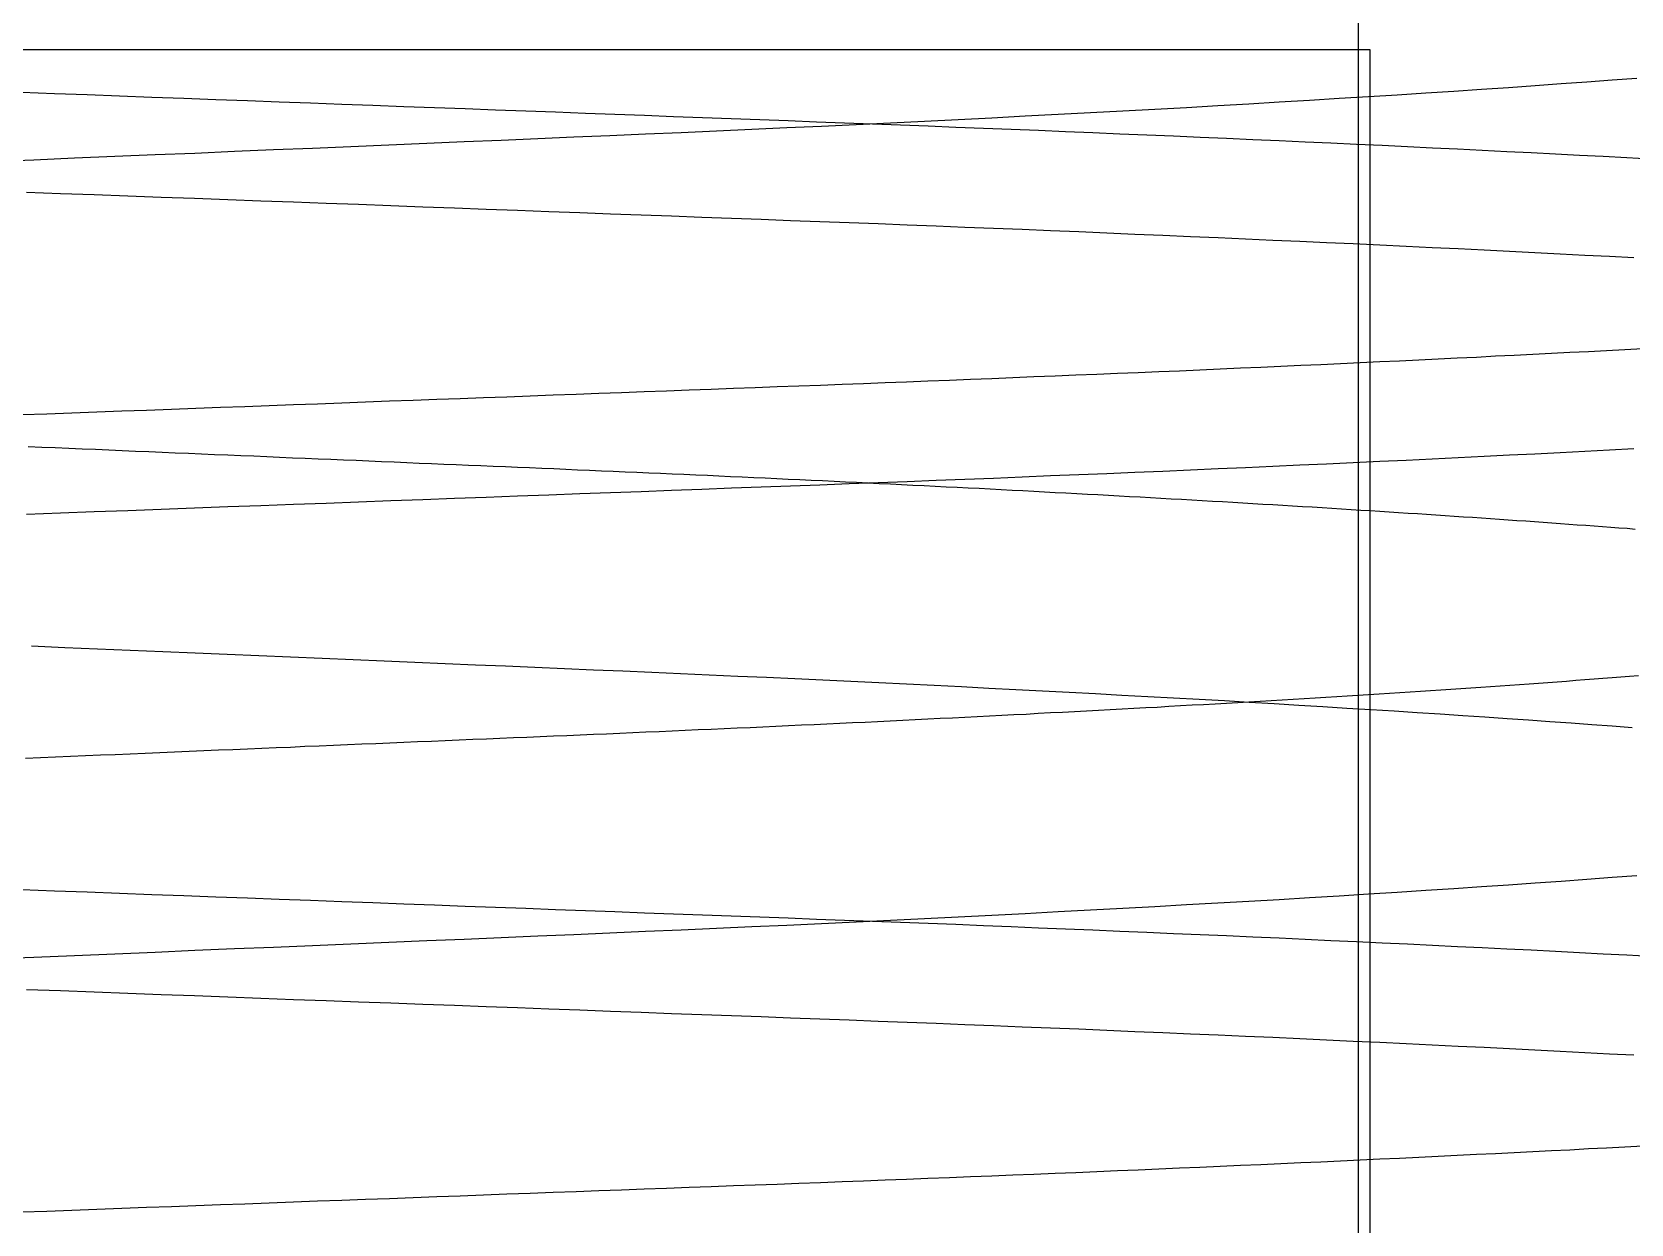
# Model space of a CAD drawing. Header units: millimetres. Extents: x 0 to 36.4, y -3.4 to 62.
# Drawn here: x 33.657 to 35.072, y 58.76 to 59.815 of the extents above; entities that cross this region are included whole.
import ezdxf

# ---------------------------------------------------------------- set-up
doc = ezdxf.new("R2010")
doc.units = ezdxf.units.MM

msp = doc.modelspace()

# ---------------------------------------------------------------- linework, layer by layer
at = {"color": 7, "linetype": 'Continuous'}
for p, q in [((34.8306, 54.7692), (34.8306, 59.8692)), ((32.7406, 59.7992), (34.8406, 59.7992)), ((34.8406, 59.7992), (34.8406, 52.4992)), ((35.0548, 59.7719), (35.0325, 59.7702)), ((35.0766, 59.7735), (35.0548, 59.7719)), ((33.6479, 59.7613), (33.6768, 59.7602)), ((33.6768, 59.7602), (33.7056, 59.7592)), ((33.7056, 59.7592), (33.7343, 59.7581)), ((33.7343, 59.7581), (33.7628, 59.757)), ((33.7628, 59.757), (33.7912, 59.756)), ((34.8393, 59.7572), (34.8133, 59.7556)), ((34.8648, 59.7588), (34.8393, 59.7572)), ((34.89, 59.7604), (34.8648, 59.7588)), ((34.9148, 59.762), (34.89, 59.7604)), ((34.9392, 59.7637), (34.9148, 59.762)), ((34.9632, 59.7653), (34.9392, 59.7637)), ((34.9867, 59.7669), (34.9632, 59.7653)), ((35.0098, 59.7686), (34.9867, 59.7669)), ((35.0325, 59.7702), (35.0098, 59.7686)), ((33.7912, 59.756), (33.8195, 59.7549)), ((33.8195, 59.7549), (33.8476, 59.7539)), ((33.8476, 59.7539), (33.8755, 59.7529)), ((33.8755, 59.7529), (33.9034, 59.7518)), ((33.9034, 59.7518), (33.931, 59.7508)), ((33.931, 59.7508), (33.9585, 59.7498)), ((33.9585, 59.7498), (33.9859, 59.7488)), ((33.9859, 59.7488), (34.0131, 59.7478)), ((34.0131, 59.7478), (34.0401, 59.7468)), ((34.0401, 59.7468), (34.067, 59.7458)), ((34.067, 59.7458), (34.0937, 59.7448)), ((34.0937, 59.7448), (34.1202, 59.7438)), ((34.1202, 59.7438), (34.1465, 59.7428)), ((34.1465, 59.7428), (34.1727, 59.7419)), ((34.5935, 59.743), (34.5647, 59.7415)), ((34.6221, 59.7445), (34.5935, 59.743)), ((34.6504, 59.7461), (34.6221, 59.7445)), ((34.6784, 59.7476), (34.6504, 59.7461)), ((34.706, 59.7492), (34.6784, 59.7476)), ((34.7334, 59.7508), (34.706, 59.7492)), ((34.7604, 59.7524), (34.7334, 59.7508)), ((34.787, 59.754), (34.7604, 59.7524)), ((34.8133, 59.7556), (34.787, 59.754)), ((34.1727, 59.7419), (34.1987, 59.7409)), ((34.1987, 59.7409), (34.2245, 59.7399)), ((34.2245, 59.7399), (34.2502, 59.739)), ((34.2502, 59.739), (34.2756, 59.738)), ((34.2756, 59.738), (34.3009, 59.7371)), ((34.3247, 59.7297), (34.2937, 59.7282)), ((34.3009, 59.7371), (34.3259, 59.7362)), ((34.3554, 59.7311), (34.3247, 59.7297)), ((34.3259, 59.7362), (34.3509, 59.7352)), ((34.3509, 59.7352), (34.3757, 59.7343)), ((34.386, 59.7325), (34.3554, 59.7311)), ((34.3757, 59.7343), (34.4005, 59.7334)), ((34.4164, 59.734), (34.386, 59.7325)), ((34.4005, 59.7334), (34.4252, 59.7324)), ((34.4465, 59.7355), (34.4164, 59.734)), ((34.4252, 59.7324), (34.4498, 59.7315)), ((34.4764, 59.7369), (34.4465, 59.7355)), ((34.4498, 59.7315), (34.4743, 59.7305)), ((34.4743, 59.7305), (34.4988, 59.7295)), ((34.5061, 59.7384), (34.4764, 59.7369)), ((34.4988, 59.7295), (34.5231, 59.7286)), ((34.5355, 59.74), (34.5061, 59.7384)), ((34.5231, 59.7286), (34.5473, 59.7276)), ((34.5647, 59.7415), (34.5355, 59.74)), ((33.9727, 59.7145), (33.939, 59.7131)), ((34.0061, 59.7159), (33.9727, 59.7145)), ((34.0392, 59.7173), (34.0061, 59.7159)), ((34.0719, 59.7187), (34.0392, 59.7173)), ((34.1043, 59.72), (34.0719, 59.7187)), ((34.1363, 59.7214), (34.1043, 59.72)), ((34.1681, 59.7227), (34.1363, 59.7214)), ((34.1997, 59.7241), (34.1681, 59.7227)), ((34.2312, 59.7254), (34.1997, 59.7241)), ((34.2625, 59.7268), (34.2312, 59.7254)), ((34.2937, 59.7282), (34.2625, 59.7268)), ((34.5473, 59.7276), (34.5714, 59.7266)), ((34.5714, 59.7266), (34.5955, 59.7256)), ((34.5955, 59.7256), (34.6194, 59.7246)), ((34.6194, 59.7246), (34.6432, 59.7236)), ((34.6432, 59.7236), (34.6668, 59.7226)), ((34.6668, 59.7226), (34.6904, 59.7216)), ((34.6904, 59.7216), (34.7138, 59.7205)), ((34.7138, 59.7205), (34.7371, 59.7195)), ((34.7371, 59.7195), (34.7602, 59.7185)), ((34.7602, 59.7185), (34.7832, 59.7174)), ((34.7832, 59.7174), (34.8061, 59.7164)), ((34.8061, 59.7164), (34.8288, 59.7153)), ((34.8288, 59.7153), (34.8514, 59.7143)), ((33.6585, 59.7012), (33.6222, 59.6997)), ((33.6945, 59.7028), (33.6585, 59.7012)), ((33.7303, 59.7043), (33.6945, 59.7028)), ((33.7658, 59.7058), (33.7303, 59.7043)), ((33.8011, 59.7072), (33.7658, 59.7058)), ((33.836, 59.7087), (33.8011, 59.7072)), ((33.8707, 59.7102), (33.836, 59.7087)), ((33.905, 59.7116), (33.8707, 59.7102)), ((33.939, 59.7131), (33.905, 59.7116)), ((34.8514, 59.7143), (34.8738, 59.7132)), ((34.8738, 59.7132), (34.896, 59.7122)), ((34.896, 59.7122), (34.9181, 59.7111)), ((34.9181, 59.7111), (34.94, 59.71)), ((34.94, 59.71), (34.9618, 59.7089)), ((34.9618, 59.7089), (34.9834, 59.7079)), ((34.9834, 59.7079), (35.0048, 59.7068)), ((35.0048, 59.7068), (35.026, 59.7057)), ((35.026, 59.7057), (35.047, 59.7046)), ((35.047, 59.7046), (35.0678, 59.7035)), ((35.0678, 59.7035), (35.0885, 59.7024)), ((33.652, 59.6729), (33.682, 59.6718)), ((33.682, 59.6718), (33.7119, 59.6707)), ((33.7119, 59.6707), (33.7417, 59.6696)), ((33.7417, 59.6696), (33.7713, 59.6685)), ((33.7713, 59.6685), (33.8008, 59.6674)), ((33.8008, 59.6674), (33.8301, 59.6663)), ((33.8301, 59.6663), (33.8593, 59.6653)), ((33.8593, 59.6653), (33.8883, 59.6642)), ((33.8883, 59.6642), (33.9171, 59.6631)), ((33.9171, 59.6631), (33.9458, 59.6621)), ((33.9458, 59.6621), (33.9743, 59.661)), ((33.9743, 59.661), (34.0026, 59.66)), ((34.0026, 59.66), (34.0308, 59.6589)), ((34.0308, 59.6589), (34.0587, 59.6579)), ((34.0587, 59.6579), (34.0865, 59.6568)), ((34.0865, 59.6568), (34.1142, 59.6558)), ((34.1142, 59.6558), (34.1416, 59.6548)), ((34.1416, 59.6548), (34.1688, 59.6538)), ((34.1688, 59.6538), (34.1959, 59.6528)), ((34.1959, 59.6528), (34.2227, 59.6518)), ((34.2227, 59.6518), (34.2494, 59.6508)), ((34.2494, 59.6508), (34.2758, 59.6498)), ((34.2758, 59.6498), (34.3021, 59.6489)), ((34.3021, 59.6489), (34.3281, 59.6479)), ((34.3281, 59.6479), (34.354, 59.6469)), ((34.354, 59.6469), (34.3798, 59.646)), ((34.3798, 59.646), (34.4056, 59.645)), ((34.4056, 59.645), (34.4312, 59.644)), ((34.4312, 59.644), (34.4568, 59.643)), ((34.4568, 59.643), (34.4822, 59.642)), ((34.4822, 59.642), (34.5076, 59.641)), ((34.5076, 59.641), (34.5328, 59.64)), ((34.5328, 59.64), (34.558, 59.639)), ((34.558, 59.639), (34.583, 59.6379)), ((34.583, 59.6379), (34.6079, 59.6369)), ((34.6079, 59.6369), (34.6327, 59.6358)), ((34.6327, 59.6358), (34.6573, 59.6348)), ((34.6573, 59.6348), (34.6819, 59.6337)), ((34.6819, 59.6337), (34.7062, 59.6327)), ((34.7062, 59.6327), (34.7305, 59.6316)), ((34.7305, 59.6316), (34.7546, 59.6305)), ((34.7546, 59.6305), (34.7785, 59.6295)), ((34.7785, 59.6295), (34.8023, 59.6284)), ((34.8023, 59.6284), (34.8259, 59.6273)), ((34.8259, 59.6273), (34.8494, 59.6262)), ((34.8494, 59.6262), (34.8727, 59.6251)), ((34.8727, 59.6251), (34.8958, 59.624)), ((34.8958, 59.624), (34.9188, 59.6229)), ((34.9188, 59.6229), (34.9416, 59.6217)), ((34.9416, 59.6217), (34.9642, 59.6206)), ((34.9642, 59.6206), (34.9866, 59.6195)), ((34.9866, 59.6195), (35.0088, 59.6184)), ((35.0088, 59.6184), (35.0308, 59.6172)), ((35.0308, 59.6172), (35.0526, 59.6161)), ((35.0526, 59.6161), (35.0742, 59.6149)), ((35.0176, 59.5309), (35.0013, 59.5301)), ((35.0339, 59.5317), (35.0176, 59.5309)), ((35.05, 59.5326), (35.0339, 59.5317)), ((35.0661, 59.5334), (35.05, 59.5326)), ((35.082, 59.5343), (35.0661, 59.5334)), ((34.7261, 59.517), (34.7082, 59.5162)), ((34.744, 59.5178), (34.7261, 59.517)), ((34.7618, 59.5186), (34.744, 59.5178)), ((34.7795, 59.5194), (34.7618, 59.5186)), ((34.7971, 59.5202), (34.7795, 59.5194)), ((34.8146, 59.521), (34.7971, 59.5202)), ((34.8321, 59.5218), (34.8146, 59.521)), ((34.8494, 59.5226), (34.8321, 59.5218)), ((34.8667, 59.5234), (34.8494, 59.5226)), ((34.8839, 59.5243), (34.8667, 59.5234)), ((34.9009, 59.5251), (34.8839, 59.5243)), ((34.9179, 59.5259), (34.9009, 59.5251)), ((34.9348, 59.5267), (34.9179, 59.5259)), ((34.9516, 59.5276), (34.9348, 59.5267)), ((34.9682, 59.5284), (34.9516, 59.5276)), ((34.9848, 59.5292), (34.9682, 59.5284)), ((35.0013, 59.5301), (34.9848, 59.5292)), ((34.3737, 59.5026), (34.3545, 59.5019)), ((34.3927, 59.5033), (34.3737, 59.5026)), ((34.4117, 59.5041), (34.3927, 59.5033)), ((34.4307, 59.5048), (34.4117, 59.5041)), ((34.4496, 59.5055), (34.4307, 59.5048)), ((34.4685, 59.5063), (34.4496, 59.5055)), ((34.4873, 59.507), (34.4685, 59.5063)), ((34.5061, 59.5078), (34.4873, 59.507)), ((34.5248, 59.5085), (34.5061, 59.5078)), ((34.5434, 59.5093), (34.5248, 59.5085)), ((34.562, 59.51), (34.5434, 59.5093)), ((34.5805, 59.5108), (34.562, 59.51)), ((34.599, 59.5116), (34.5805, 59.5108)), ((34.6174, 59.5123), (34.599, 59.5116)), ((34.6357, 59.5131), (34.6174, 59.5123)), ((34.6539, 59.5139), (34.6357, 59.5131)), ((34.6721, 59.5146), (34.6539, 59.5139)), ((34.6902, 59.5154), (34.6721, 59.5146)), ((34.7082, 59.5162), (34.6902, 59.5154)), ((33.9941, 59.4885), (33.9732, 59.4878)), ((34.015, 59.4893), (33.9941, 59.4885)), ((34.0358, 59.4901), (34.015, 59.4893)), ((34.0565, 59.4909), (34.0358, 59.4901)), ((34.0771, 59.4916), (34.0565, 59.4909)), ((34.0976, 59.4924), (34.0771, 59.4916)), ((34.118, 59.4931), (34.0976, 59.4924)), ((34.1383, 59.4939), (34.118, 59.4931)), ((34.1585, 59.4946), (34.1383, 59.4939)), ((34.1786, 59.4954), (34.1585, 59.4946)), ((34.1986, 59.4961), (34.1786, 59.4954)), ((34.2184, 59.4968), (34.1986, 59.4961)), ((34.2382, 59.4976), (34.2184, 59.4968)), ((34.2579, 59.4983), (34.2382, 59.4976)), ((34.2774, 59.499), (34.2579, 59.4983)), ((34.2968, 59.4998), (34.2774, 59.499)), ((34.3162, 59.5005), (34.2968, 59.4998)), ((34.3354, 59.5012), (34.3162, 59.5005)), ((34.3545, 59.5019), (34.3354, 59.5012)), ((33.6701, 59.4765), (33.6478, 59.4757)), ((33.6922, 59.4774), (33.6701, 59.4765)), ((33.7143, 59.4782), (33.6922, 59.4774)), ((33.7364, 59.479), (33.7143, 59.4782)), ((33.7583, 59.4798), (33.7364, 59.479)), ((33.7802, 59.4806), (33.7583, 59.4798)), ((33.802, 59.4814), (33.7802, 59.4806)), ((33.8237, 59.4822), (33.802, 59.4814)), ((33.8453, 59.483), (33.8237, 59.4822)), ((33.8668, 59.4838), (33.8453, 59.483)), ((33.8883, 59.4846), (33.8668, 59.4838)), ((33.9096, 59.4854), (33.8883, 59.4846)), ((33.9309, 59.4862), (33.9096, 59.4854)), ((33.9521, 59.487), (33.9309, 59.4862)), ((33.9732, 59.4878), (33.9521, 59.487)), ((33.6535, 59.4478), (33.6655, 59.4473)), ((33.6655, 59.4473), (33.6774, 59.4468)), ((33.6774, 59.4468), (33.6894, 59.4463)), ((33.6894, 59.4463), (33.7013, 59.4458)), ((33.7013, 59.4458), (33.7131, 59.4453)), ((35.0742, 59.4457), (35.0526, 59.4445)), ((33.7131, 59.4453), (33.7249, 59.4448)), ((33.7249, 59.4448), (33.7368, 59.4443)), ((33.7368, 59.4443), (33.7485, 59.4438)), ((33.7485, 59.4438), (33.7603, 59.4433)), ((33.7603, 59.4433), (33.772, 59.4428)), ((33.772, 59.4428), (33.7837, 59.4423)), ((33.7837, 59.4423), (33.7953, 59.4418)), ((33.7953, 59.4418), (33.8069, 59.4413)), ((33.8069, 59.4413), (33.8185, 59.4408)), ((33.8185, 59.4408), (33.8301, 59.4403)), ((33.8301, 59.4403), (33.8416, 59.4399)), ((33.8416, 59.4399), (33.8531, 59.4394)), ((33.8531, 59.4394), (33.8646, 59.4389)), ((33.8646, 59.4389), (33.876, 59.4384)), ((33.876, 59.4384), (33.8874, 59.4379)), ((33.8874, 59.4379), (33.8987, 59.4375)), ((33.8987, 59.4375), (33.9101, 59.437)), ((33.9101, 59.437), (33.9214, 59.4365)), ((33.9214, 59.4365), (33.9326, 59.436)), ((33.9326, 59.436), (33.9438, 59.4356)), ((33.9438, 59.4356), (33.955, 59.4351)), ((33.955, 59.4351), (33.9662, 59.4346)), ((33.9662, 59.4346), (33.9773, 59.4341)), ((33.9773, 59.4341), (33.9884, 59.4337)), ((33.9884, 59.4337), (33.9994, 59.4332)), ((33.9994, 59.4332), (34.0104, 59.4328)), ((34.0104, 59.4328), (34.0214, 59.4323)), ((34.0214, 59.4323), (34.0323, 59.4318)), ((34.0323, 59.4318), (34.0432, 59.4314)), ((34.8023, 59.4322), (34.7785, 59.4312)), ((34.8259, 59.4333), (34.8023, 59.4322)), ((34.8494, 59.4344), (34.8259, 59.4333)), ((34.8727, 59.4355), (34.8494, 59.4344)), ((34.8958, 59.4366), (34.8727, 59.4355)), ((34.9188, 59.4378), (34.8958, 59.4366)), ((34.9416, 59.4389), (34.9188, 59.4378)), ((34.9642, 59.44), (34.9416, 59.4389)), ((34.9866, 59.4411), (34.9642, 59.44)), ((35.0088, 59.4423), (34.9866, 59.4411)), ((35.0308, 59.4434), (35.0088, 59.4423)), ((35.0526, 59.4445), (35.0308, 59.4434)), ((34.0432, 59.4314), (34.0541, 59.4309)), ((34.0541, 59.4309), (34.0649, 59.4305)), ((34.0649, 59.4305), (34.0757, 59.43)), ((34.0757, 59.43), (34.0865, 59.4295)), ((34.0865, 59.4295), (34.0972, 59.4291)), ((34.0972, 59.4291), (34.1079, 59.4286)), ((34.1079, 59.4286), (34.1185, 59.4282)), ((34.1185, 59.4282), (34.1291, 59.4278)), ((34.1291, 59.4278), (34.1396, 59.4273)), ((34.1396, 59.4273), (34.1502, 59.4269)), ((34.1502, 59.4269), (34.1607, 59.4264)), ((34.1607, 59.4264), (34.1712, 59.426)), ((34.1712, 59.426), (34.1817, 59.4255)), ((34.1817, 59.4255), (34.1921, 59.4251)), ((34.1921, 59.4251), (34.2025, 59.4246)), ((34.2025, 59.4246), (34.2129, 59.4242)), ((34.2129, 59.4242), (34.2233, 59.4237)), ((34.2233, 59.4237), (34.2337, 59.4232)), ((34.2337, 59.4232), (34.2441, 59.4228)), ((34.2441, 59.4228), (34.2544, 59.4223)), ((34.2544, 59.4223), (34.2647, 59.4219)), ((34.2647, 59.4219), (34.275, 59.4214)), ((34.275, 59.4214), (34.2852, 59.4209)), ((34.2852, 59.4209), (34.2955, 59.4204)), ((34.2955, 59.4204), (34.3057, 59.42)), ((34.3057, 59.42), (34.3159, 59.4195)), ((34.3159, 59.4195), (34.326, 59.419)), ((34.326, 59.419), (34.3362, 59.4186)), ((34.3362, 59.4186), (34.3463, 59.4181)), ((34.3463, 59.4181), (34.3564, 59.4176)), ((34.3564, 59.4176), (34.3665, 59.4171)), ((34.4568, 59.4176), (34.4312, 59.4166)), ((34.4822, 59.4186), (34.4568, 59.4176)), ((34.5076, 59.4196), (34.4822, 59.4186)), ((34.5328, 59.4206), (34.5076, 59.4196)), ((34.558, 59.4217), (34.5328, 59.4206)), ((34.583, 59.4227), (34.558, 59.4217)), ((34.6079, 59.4237), (34.583, 59.4227)), ((34.6327, 59.4248), (34.6079, 59.4237)), ((34.6573, 59.4258), (34.6327, 59.4248)), ((34.6819, 59.4269), (34.6573, 59.4258)), ((34.7062, 59.4279), (34.6819, 59.4269)), ((34.7305, 59.429), (34.7062, 59.4279)), ((34.7546, 59.4301), (34.7305, 59.429)), ((34.7785, 59.4312), (34.7546, 59.4301)), ((34.0865, 59.4038), (34.0587, 59.4027)), ((34.1142, 59.4048), (34.0865, 59.4038)), ((34.1416, 59.4058), (34.1142, 59.4048)), ((34.1688, 59.4068), (34.1416, 59.4058)), ((34.1959, 59.4078), (34.1688, 59.4068)), ((34.2227, 59.4088), (34.1959, 59.4078)), ((34.2494, 59.4098), (34.2227, 59.4088)), ((34.2758, 59.4108), (34.2494, 59.4098)), ((34.3021, 59.4118), (34.2758, 59.4108)), ((34.3281, 59.4127), (34.3021, 59.4118)), ((34.354, 59.4137), (34.3281, 59.4127)), ((34.3798, 59.4147), (34.354, 59.4137)), ((34.3665, 59.4171), (34.3765, 59.4166)), ((34.3765, 59.4166), (34.3865, 59.4162)), ((34.4056, 59.4156), (34.3798, 59.4147)), ((34.3865, 59.4162), (34.3965, 59.4157)), ((34.3965, 59.4157), (34.4065, 59.4152)), ((34.4312, 59.4166), (34.4056, 59.4156)), ((34.4065, 59.4152), (34.4164, 59.4147)), ((34.4164, 59.4147), (34.4263, 59.4142)), ((34.4263, 59.4142), (34.4362, 59.4137)), ((34.4362, 59.4137), (34.4461, 59.4132)), ((34.4461, 59.4132), (34.4559, 59.4127)), ((34.4559, 59.4127), (34.4657, 59.4122)), ((34.4657, 59.4122), (34.4755, 59.4118)), ((34.4755, 59.4118), (34.4853, 59.4113)), ((34.4853, 59.4113), (34.495, 59.4108)), ((34.495, 59.4108), (34.5047, 59.4103)), ((34.5047, 59.4103), (34.5143, 59.4098)), ((34.5143, 59.4098), (34.524, 59.4093)), ((34.524, 59.4093), (34.5336, 59.4088)), ((34.5336, 59.4088), (34.5432, 59.4083)), ((34.5432, 59.4083), (34.5527, 59.4077)), ((34.5527, 59.4077), (34.5622, 59.4072)), ((34.5622, 59.4072), (34.5717, 59.4067)), ((34.5717, 59.4067), (34.5812, 59.4062)), ((34.5812, 59.4062), (34.5906, 59.4057)), ((34.5906, 59.4057), (34.6, 59.4052)), ((34.6, 59.4052), (34.6094, 59.4047)), ((34.6094, 59.4047), (34.6187, 59.4042)), ((34.6187, 59.4042), (34.628, 59.4037)), ((34.628, 59.4037), (34.6373, 59.4032)), ((33.7119, 59.3899), (33.682, 59.3888)), ((33.7417, 59.391), (33.7119, 59.3899)), ((33.7713, 59.3921), (33.7417, 59.391)), ((33.8008, 59.3932), (33.7713, 59.3921)), ((33.8301, 59.3943), (33.8008, 59.3932)), ((33.8593, 59.3954), (33.8301, 59.3943)), ((33.8883, 59.3964), (33.8593, 59.3954)), ((33.9171, 59.3975), (33.8883, 59.3964)), ((33.9458, 59.3986), (33.9171, 59.3975)), ((33.9743, 59.3996), (33.9458, 59.3986)), ((34.0026, 59.4007), (33.9743, 59.3996)), ((34.0308, 59.4017), (34.0026, 59.4007)), ((34.0587, 59.4027), (34.0308, 59.4017)), ((34.6373, 59.4032), (34.6465, 59.4026)), ((34.6465, 59.4026), (34.6557, 59.4021)), ((34.6557, 59.4021), (34.6649, 59.4016)), ((34.6649, 59.4016), (34.674, 59.4011)), ((34.674, 59.4011), (34.6831, 59.4006)), ((34.6831, 59.4006), (34.6922, 59.4)), ((34.6922, 59.4), (34.7012, 59.3995)), ((34.7012, 59.3995), (34.7102, 59.399)), ((34.7102, 59.399), (34.7192, 59.3985)), ((34.7192, 59.3985), (34.7281, 59.398)), ((34.7281, 59.398), (34.737, 59.3974)), ((34.737, 59.3974), (34.7459, 59.3969)), ((34.7459, 59.3969), (34.7547, 59.3964)), ((34.7547, 59.3964), (34.7635, 59.3958)), ((34.7635, 59.3958), (34.7722, 59.3953)), ((34.7722, 59.3953), (34.781, 59.3948)), ((34.781, 59.3948), (34.7896, 59.3943)), ((34.7896, 59.3943), (34.7983, 59.3937)), ((34.7983, 59.3937), (34.8069, 59.3932)), ((34.8069, 59.3932), (34.8154, 59.3927)), ((34.8154, 59.3927), (34.824, 59.3921)), ((34.824, 59.3921), (34.8325, 59.3916)), ((34.8325, 59.3916), (34.8409, 59.3911)), ((34.8409, 59.3911), (34.8493, 59.3905)), ((34.8493, 59.3905), (34.8577, 59.39)), ((34.8577, 59.39), (34.866, 59.3895)), ((34.866, 59.3895), (34.8743, 59.3889)), ((33.682, 59.3888), (33.652, 59.3877)), ((34.8743, 59.3889), (34.8826, 59.3884)), ((34.8826, 59.3884), (34.8908, 59.3878)), ((34.8908, 59.3878), (34.899, 59.3873)), ((34.899, 59.3873), (34.9071, 59.3868)), ((34.9071, 59.3868), (34.9152, 59.3862)), ((34.9152, 59.3862), (34.9233, 59.3857)), ((34.9233, 59.3857), (34.9313, 59.3852)), ((34.9313, 59.3852), (34.9392, 59.3846)), ((34.9392, 59.3846), (34.9472, 59.3841)), ((34.9472, 59.3841), (34.9551, 59.3835)), ((34.9551, 59.3835), (34.9629, 59.383)), ((34.9629, 59.383), (34.9707, 59.3824)), ((34.9707, 59.3824), (34.9785, 59.3819)), ((34.9785, 59.3819), (34.9862, 59.3814)), ((34.9862, 59.3814), (34.9938, 59.3808)), ((34.9938, 59.3808), (35.0015, 59.3803)), ((35.0015, 59.3803), (35.0091, 59.3797)), ((35.0091, 59.3797), (35.0166, 59.3792)), ((35.0166, 59.3792), (35.0241, 59.3786)), ((35.0241, 59.3786), (35.0315, 59.3781)), ((35.0315, 59.3781), (35.0389, 59.3775)), ((35.0389, 59.3775), (35.0463, 59.377)), ((35.0463, 59.377), (35.0536, 59.3765)), ((35.0536, 59.3765), (35.0609, 59.3759)), ((35.0609, 59.3759), (35.0681, 59.3754)), ((35.0681, 59.3754), (35.0753, 59.3748)), ((33.6566, 59.2713), (33.6859, 59.27)), ((33.6859, 59.27), (33.715, 59.2688)), ((33.715, 59.2688), (33.7439, 59.2676)), ((33.7439, 59.2676), (33.7726, 59.2664)), ((33.7726, 59.2664), (33.8012, 59.2652)), ((33.8012, 59.2652), (33.8296, 59.264)), ((33.8296, 59.264), (33.8577, 59.2628)), ((33.8577, 59.2628), (33.8857, 59.2616)), ((33.8857, 59.2616), (33.9135, 59.2604)), ((33.9135, 59.2604), (33.9411, 59.2593)), ((33.9411, 59.2593), (33.9684, 59.2581)), ((33.9684, 59.2581), (33.9956, 59.257)), ((33.9956, 59.257), (34.0225, 59.2559)), ((34.0225, 59.2559), (34.0492, 59.2547)), ((34.0492, 59.2547), (34.0757, 59.2536)), ((34.0757, 59.2536), (34.1019, 59.2525)), ((34.1019, 59.2525), (34.128, 59.2514)), ((34.128, 59.2514), (34.1538, 59.2503)), ((34.1538, 59.2503), (34.1795, 59.2492)), ((34.1795, 59.2492), (34.2052, 59.2481)), ((34.2052, 59.2481), (34.2307, 59.247)), ((34.2307, 59.247), (34.2561, 59.2459)), ((34.2561, 59.2459), (34.2814, 59.2447)), ((34.2814, 59.2447), (34.3066, 59.2436)), ((34.3066, 59.2436), (34.3317, 59.2424)), ((34.3317, 59.2424), (34.3567, 59.2413)), ((34.3567, 59.2413), (34.3815, 59.2401)), ((34.3815, 59.2401), (34.4062, 59.2389)), ((34.4062, 59.2389), (34.4307, 59.2377)), ((34.4307, 59.2377), (34.4551, 59.2365)), ((34.4551, 59.2365), (34.4793, 59.2353)), ((34.4793, 59.2353), (34.5034, 59.2341)), ((34.5034, 59.2341), (34.5273, 59.2329)), ((34.9298, 59.234), (34.921, 59.2334)), ((34.9386, 59.2346), (34.9298, 59.234)), ((34.9472, 59.2352), (34.9386, 59.2346)), ((34.9558, 59.2358), (34.9472, 59.2352)), ((34.9644, 59.2364), (34.9558, 59.2358)), ((34.9729, 59.237), (34.9644, 59.2364)), ((34.9814, 59.2376), (34.9729, 59.237)), ((34.9897, 59.2382), (34.9814, 59.2376)), ((34.9981, 59.2388), (34.9897, 59.2382)), ((35.0063, 59.2394), (34.9981, 59.2388)), ((35.0146, 59.24), (35.0063, 59.2394)), ((35.0227, 59.2407), (35.0146, 59.24)), ((35.0308, 59.2413), (35.0227, 59.2407)), ((35.0389, 59.2419), (35.0308, 59.2413)), ((35.0468, 59.2425), (35.0389, 59.2419)), ((35.0548, 59.2431), (35.0468, 59.2425)), ((35.0626, 59.2437), (35.0548, 59.2431)), ((35.0704, 59.2443), (35.0626, 59.2437)), ((35.0782, 59.2449), (35.0704, 59.2443)), ((34.5273, 59.2329), (34.551, 59.2317)), ((34.551, 59.2317), (34.5746, 59.2304)), ((34.5746, 59.2304), (34.5979, 59.2292)), ((34.5979, 59.2292), (34.6211, 59.2279)), ((34.6211, 59.2279), (34.6441, 59.2267)), ((34.6441, 59.2267), (34.6669, 59.2254)), ((34.6669, 59.2254), (34.6894, 59.2242)), ((34.6894, 59.2242), (34.7118, 59.2229)), ((34.7036, 59.2199), (34.6934, 59.2193)), ((34.7136, 59.2205), (34.7036, 59.2199)), ((34.7118, 59.2229), (34.7339, 59.2216)), ((34.7236, 59.2211), (34.7136, 59.2205)), ((34.7336, 59.2216), (34.7236, 59.2211)), ((34.7434, 59.2222), (34.7336, 59.2216)), ((34.7339, 59.2216), (34.7559, 59.2203)), ((34.7533, 59.2228), (34.7434, 59.2222)), ((34.7631, 59.2234), (34.7533, 59.2228)), ((34.7559, 59.2203), (34.7776, 59.219)), ((34.7728, 59.224), (34.7631, 59.2234)), ((34.7825, 59.2246), (34.7728, 59.224)), ((34.7921, 59.2251), (34.7825, 59.2246)), ((34.8017, 59.2257), (34.7921, 59.2251)), ((34.8112, 59.2263), (34.8017, 59.2257)), ((34.8206, 59.2269), (34.8112, 59.2263)), ((34.83, 59.2275), (34.8206, 59.2269)), ((34.8394, 59.2281), (34.83, 59.2275)), ((34.8487, 59.2287), (34.8394, 59.2281)), ((34.8579, 59.2293), (34.8487, 59.2287)), ((34.8671, 59.2299), (34.8579, 59.2293)), ((34.8762, 59.2305), (34.8671, 59.2299)), ((34.8853, 59.2311), (34.8762, 59.2305)), ((34.8943, 59.2316), (34.8853, 59.2311)), ((34.9033, 59.2322), (34.8943, 59.2316)), ((34.9122, 59.2328), (34.9033, 59.2322)), ((34.921, 59.2334), (34.9122, 59.2328)), ((34.4273, 59.2054), (34.4162, 59.2048)), ((34.4383, 59.2059), (34.4273, 59.2054)), ((34.4494, 59.2064), (34.4383, 59.2059)), ((34.4604, 59.207), (34.4494, 59.2064)), ((34.4714, 59.2075), (34.4604, 59.207)), ((34.4823, 59.2081), (34.4714, 59.2075)), ((34.4932, 59.2086), (34.4823, 59.2081)), ((34.5041, 59.2092), (34.4932, 59.2086)), ((34.5149, 59.2097), (34.5041, 59.2092)), ((34.5257, 59.2103), (34.5149, 59.2097)), ((34.5365, 59.2108), (34.5257, 59.2103)), ((34.5472, 59.2114), (34.5365, 59.2108)), ((34.5579, 59.212), (34.5472, 59.2114)), ((34.5686, 59.2125), (34.5579, 59.212)), ((34.5792, 59.2131), (34.5686, 59.2125)), ((34.5898, 59.2136), (34.5792, 59.2131)), ((34.6004, 59.2142), (34.5898, 59.2136)), ((34.6109, 59.2148), (34.6004, 59.2142)), ((34.6213, 59.2153), (34.6109, 59.2148)), ((34.6318, 59.2159), (34.6213, 59.2153)), ((34.6422, 59.2165), (34.6318, 59.2159)), ((34.6525, 59.217), (34.6422, 59.2165)), ((34.6628, 59.2176), (34.6525, 59.217)), ((34.6731, 59.2182), (34.6628, 59.2176)), ((34.6833, 59.2188), (34.6731, 59.2182)), ((34.6934, 59.2193), (34.6833, 59.2188)), ((34.7776, 59.219), (34.799, 59.2177)), ((34.799, 59.2177), (34.8203, 59.2164)), ((34.8203, 59.2164), (34.8413, 59.2151)), ((34.8413, 59.2151), (34.862, 59.2138)), ((34.862, 59.2138), (34.8825, 59.2125)), ((34.8825, 59.2125), (34.9027, 59.2112)), ((34.9027, 59.2112), (34.9227, 59.2099)), ((34.9227, 59.2099), (34.9424, 59.2085)), ((34.9424, 59.2085), (34.9619, 59.2072)), ((34.9619, 59.2072), (34.981, 59.2059)), ((34.981, 59.2059), (34.9999, 59.2045)), ((34.1184, 59.1914), (34.1066, 59.1909)), ((34.1302, 59.1919), (34.1184, 59.1914)), ((34.1419, 59.1924), (34.1302, 59.1919)), ((34.1536, 59.1929), (34.1419, 59.1924)), ((34.1652, 59.1934), (34.1536, 59.1929)), ((34.1769, 59.1939), (34.1652, 59.1934)), ((34.1885, 59.1944), (34.1769, 59.1939)), ((34.2001, 59.1949), (34.1885, 59.1944)), ((34.2117, 59.1954), (34.2001, 59.1949)), ((34.2233, 59.1959), (34.2117, 59.1954)), ((34.2348, 59.1964), (34.2233, 59.1959)), ((34.2463, 59.197), (34.2348, 59.1964)), ((34.2578, 59.1975), (34.2463, 59.197)), ((34.2693, 59.198), (34.2578, 59.1975)), ((34.2807, 59.1985), (34.2693, 59.198)), ((34.2922, 59.199), (34.2807, 59.1985)), ((34.3036, 59.1995), (34.2922, 59.199)), ((34.315, 59.2001), (34.3036, 59.1995)), ((34.3263, 59.2006), (34.315, 59.2001)), ((34.3376, 59.2011), (34.3263, 59.2006)), ((34.3489, 59.2016), (34.3376, 59.2011)), ((34.3602, 59.2022), (34.3489, 59.2016)), ((34.3715, 59.2027), (34.3602, 59.2022)), ((34.3827, 59.2032), (34.3715, 59.2027)), ((34.3939, 59.2037), (34.3827, 59.2032)), ((34.405, 59.2043), (34.3939, 59.2037)), ((34.4162, 59.2048), (34.405, 59.2043)), ((34.9999, 59.2045), (35.0185, 59.2032)), ((35.0185, 59.2032), (35.0368, 59.2019)), ((35.0368, 59.2019), (35.0548, 59.2005)), ((35.0548, 59.2005), (35.0726, 59.1992)), ((33.783, 59.1773), (33.7699, 59.1768)), ((33.7959, 59.1779), (33.783, 59.1773)), ((33.8089, 59.1784), (33.7959, 59.1779)), ((33.8218, 59.179), (33.8089, 59.1784)), ((33.8347, 59.1795), (33.8218, 59.179)), ((33.8475, 59.18), (33.8347, 59.1795)), ((33.8603, 59.1806), (33.8475, 59.18)), ((33.873, 59.1811), (33.8603, 59.1806)), ((33.8857, 59.1816), (33.873, 59.1811)), ((33.8984, 59.1822), (33.8857, 59.1816)), ((33.911, 59.1827), (33.8984, 59.1822)), ((33.9236, 59.1832), (33.911, 59.1827)), ((33.9361, 59.1838), (33.9236, 59.1832)), ((33.9486, 59.1843), (33.9361, 59.1838)), ((33.961, 59.1848), (33.9486, 59.1843)), ((33.9734, 59.1853), (33.961, 59.1848)), ((33.9858, 59.1859), (33.9734, 59.1853)), ((33.9981, 59.1864), (33.9858, 59.1859)), ((34.0103, 59.1869), (33.9981, 59.1864)), ((34.0225, 59.1874), (34.0103, 59.1869)), ((34.0347, 59.1879), (34.0225, 59.1874)), ((34.0468, 59.1884), (34.0347, 59.1879)), ((34.0589, 59.1889), (34.0468, 59.1884)), ((34.0709, 59.1894), (34.0589, 59.1889)), ((34.0829, 59.1899), (34.0709, 59.1894)), ((34.0948, 59.1904), (34.0829, 59.1899)), ((34.1066, 59.1909), (34.0948, 59.1904)), ((33.6644, 59.1723), (33.6511, 59.1718)), ((33.6777, 59.1729), (33.6644, 59.1723)), ((33.691, 59.1734), (33.6777, 59.1729)), ((33.7042, 59.174), (33.691, 59.1734)), ((33.7175, 59.1746), (33.7042, 59.174)), ((33.7306, 59.1751), (33.7175, 59.1746)), ((33.7438, 59.1757), (33.7306, 59.1751)), ((33.7569, 59.1762), (33.7438, 59.1757)), ((33.7699, 59.1768), (33.7569, 59.1762)), ((35.0325, 59.0647), (35.0098, 59.063)), ((35.0548, 59.0663), (35.0325, 59.0647)), ((35.0766, 59.068), (35.0548, 59.0663)), ((33.6479, 59.0557), (33.6768, 59.0547)), ((33.6768, 59.0547), (33.7056, 59.0536)), ((33.7056, 59.0536), (33.7343, 59.0525)), ((33.7343, 59.0525), (33.7628, 59.0515)), ((33.7628, 59.0515), (33.7912, 59.0504)), ((33.7912, 59.0504), (33.8195, 59.0494)), ((34.8133, 59.05), (34.787, 59.0484)), ((34.8393, 59.0516), (34.8133, 59.05)), ((34.8648, 59.0532), (34.8393, 59.0516)), ((34.89, 59.0549), (34.8648, 59.0532)), ((34.9148, 59.0565), (34.89, 59.0549)), ((34.9392, 59.0581), (34.9148, 59.0565)), ((34.9632, 59.0597), (34.9392, 59.0581)), ((34.9867, 59.0614), (34.9632, 59.0597)), ((35.0098, 59.063), (34.9867, 59.0614)), ((33.8195, 59.0494), (33.8476, 59.0483)), ((33.8476, 59.0483), (33.8755, 59.0473)), ((33.8755, 59.0473), (33.9034, 59.0463)), ((33.9034, 59.0463), (33.931, 59.0452)), ((33.931, 59.0452), (33.9585, 59.0442)), ((33.9585, 59.0442), (33.9859, 59.0432)), ((33.9859, 59.0432), (34.0131, 59.0422)), ((34.0131, 59.0422), (34.0401, 59.0412)), ((34.0401, 59.0412), (34.067, 59.0402)), ((34.067, 59.0402), (34.0937, 59.0392)), ((34.0937, 59.0392), (34.1202, 59.0382)), ((34.1202, 59.0382), (34.1465, 59.0373)), ((34.1465, 59.0373), (34.1727, 59.0363)), ((34.1727, 59.0363), (34.1987, 59.0353)), ((34.5647, 59.0359), (34.5355, 59.0344)), ((34.5935, 59.0374), (34.5647, 59.0359)), ((34.6221, 59.039), (34.5935, 59.0374)), ((34.6504, 59.0405), (34.6221, 59.039)), ((34.6784, 59.0421), (34.6504, 59.0405)), ((34.706, 59.0437), (34.6784, 59.0421)), ((34.7334, 59.0452), (34.706, 59.0437)), ((34.7604, 59.0468), (34.7334, 59.0452)), ((34.787, 59.0484), (34.7604, 59.0468)), ((34.1987, 59.0353), (34.2245, 59.0344)), ((34.2245, 59.0344), (34.2502, 59.0334)), ((34.2625, 59.0213), (34.2312, 59.0199)), ((34.2502, 59.0334), (34.2756, 59.0325)), ((34.2937, 59.0227), (34.2625, 59.0213)), ((34.2756, 59.0325), (34.3009, 59.0315)), ((34.3247, 59.0241), (34.2937, 59.0227)), ((34.3009, 59.0315), (34.3259, 59.0306)), ((34.3554, 59.0255), (34.3247, 59.0241)), ((34.3259, 59.0306), (34.3509, 59.0297)), ((34.3509, 59.0297), (34.3757, 59.0288)), ((34.386, 59.027), (34.3554, 59.0255)), ((34.3757, 59.0288), (34.4005, 59.0278)), ((34.4164, 59.0284), (34.386, 59.027)), ((34.4005, 59.0278), (34.4252, 59.0269)), ((34.4465, 59.0299), (34.4164, 59.0284)), ((34.4252, 59.0269), (34.4498, 59.0259)), ((34.4764, 59.0314), (34.4465, 59.0299)), ((34.4498, 59.0259), (34.4743, 59.025)), ((34.4743, 59.025), (34.4988, 59.024)), ((34.5061, 59.0329), (34.4764, 59.0314)), ((34.4988, 59.024), (34.5231, 59.023)), ((34.5355, 59.0344), (34.5061, 59.0329)), ((34.5231, 59.023), (34.5473, 59.022)), ((34.5473, 59.022), (34.5714, 59.021)), ((33.939, 59.0075), (33.905, 59.0061)), ((33.9727, 59.0089), (33.939, 59.0075)), ((34.0061, 59.0103), (33.9727, 59.0089)), ((34.0392, 59.0117), (34.0061, 59.0103)), ((34.0719, 59.0131), (34.0392, 59.0117)), ((34.1043, 59.0145), (34.0719, 59.0131)), ((34.1363, 59.0158), (34.1043, 59.0145)), ((34.1681, 59.0172), (34.1363, 59.0158)), ((34.1997, 59.0185), (34.1681, 59.0172)), ((34.2312, 59.0199), (34.1997, 59.0185)), ((34.5714, 59.021), (34.5955, 59.02)), ((34.5955, 59.02), (34.6194, 59.019)), ((34.6194, 59.019), (34.6432, 59.018)), ((34.6432, 59.018), (34.6668, 59.017)), ((34.6668, 59.017), (34.6904, 59.016)), ((34.6904, 59.016), (34.7138, 59.015)), ((34.7138, 59.015), (34.7371, 59.014)), ((34.7371, 59.014), (34.7602, 59.0129)), ((34.7602, 59.0129), (34.7832, 59.0119)), ((34.7832, 59.0119), (34.8061, 59.0108)), ((34.8061, 59.0108), (34.8288, 59.0098)), ((34.8288, 59.0098), (34.8514, 59.0087)), ((34.8514, 59.0087), (34.8738, 59.0077)), ((34.8738, 59.0077), (34.896, 59.0066)), ((33.6585, 58.9957), (33.6222, 58.9942)), ((33.6945, 58.9972), (33.6585, 58.9957)), ((33.7303, 58.9987), (33.6945, 58.9972)), ((33.7658, 59.0002), (33.7303, 58.9987)), ((33.8011, 59.0017), (33.7658, 59.0002)), ((33.836, 59.0032), (33.8011, 59.0017)), ((33.8707, 59.0046), (33.836, 59.0032)), ((33.905, 59.0061), (33.8707, 59.0046)), ((34.896, 59.0066), (34.9181, 59.0055)), ((34.9181, 59.0055), (34.94, 59.0045)), ((34.94, 59.0045), (34.9618, 59.0034)), ((34.9618, 59.0034), (34.9834, 59.0023)), ((34.9834, 59.0023), (35.0048, 59.0012)), ((35.0048, 59.0012), (35.026, 59.0001)), ((35.026, 59.0001), (35.047, 58.999)), ((35.047, 58.999), (35.0678, 58.9979)), ((35.0678, 58.9979), (35.0885, 58.9968)), ((33.652, 58.9674), (33.682, 58.9663)), ((33.682, 58.9663), (33.7119, 58.9652)), ((33.7119, 58.9652), (33.7417, 58.9641)), ((33.7417, 58.9641), (33.7713, 58.963)), ((33.7713, 58.963), (33.8008, 58.9619)), ((33.8008, 58.9619), (33.8301, 58.9608)), ((33.8301, 58.9608), (33.8593, 58.9597)), ((33.8593, 58.9597), (33.8883, 58.9586)), ((33.8883, 58.9586), (33.9171, 58.9576)), ((33.9171, 58.9576), (33.9458, 58.9565)), ((33.9458, 58.9565), (33.9743, 58.9555)), ((33.9743, 58.9555), (34.0026, 58.9544)), ((34.0026, 58.9544), (34.0308, 58.9534)), ((34.0308, 58.9534), (34.0587, 58.9523)), ((34.0587, 58.9523), (34.0865, 58.9513)), ((34.0865, 58.9513), (34.1142, 58.9503)), ((34.1142, 58.9503), (34.1416, 58.9493)), ((34.1416, 58.9493), (34.1688, 58.9482)), ((34.1688, 58.9482), (34.1959, 58.9472)), ((34.1959, 58.9472), (34.2227, 58.9462)), ((34.2227, 58.9462), (34.2494, 58.9453)), ((34.2494, 58.9453), (34.2758, 58.9443)), ((34.2758, 58.9443), (34.3021, 58.9433)), ((34.3021, 58.9433), (34.3281, 58.9423)), ((34.3281, 58.9423), (34.354, 58.9414)), ((34.354, 58.9414), (34.3798, 58.9404)), ((34.3798, 58.9404), (34.4056, 58.9394)), ((34.4056, 58.9394), (34.4312, 58.9384)), ((34.4312, 58.9384), (34.4568, 58.9374)), ((34.4568, 58.9374), (34.4822, 58.9364)), ((34.4822, 58.9364), (34.5076, 58.9354)), ((34.5076, 58.9354), (34.5328, 58.9344)), ((34.5328, 58.9344), (34.558, 58.9334)), ((34.558, 58.9334), (34.583, 58.9324)), ((34.583, 58.9324), (34.6079, 58.9313)), ((34.6079, 58.9313), (34.6327, 58.9303)), ((34.6327, 58.9303), (34.6573, 58.9292)), ((34.6573, 58.9292), (34.6819, 58.9282)), ((34.6819, 58.9282), (34.7062, 58.9271)), ((34.7062, 58.9271), (34.7305, 58.9261)), ((34.7305, 58.9261), (34.7546, 58.925)), ((34.7546, 58.925), (34.7785, 58.9239)), ((34.7785, 58.9239), (34.8023, 58.9228)), ((34.8023, 58.9228), (34.8259, 58.9217)), ((34.8259, 58.9217), (34.8494, 58.9206)), ((34.8494, 58.9206), (34.8727, 58.9195)), ((34.8727, 58.9195), (34.8958, 58.9184)), ((34.8958, 58.9184), (34.9188, 58.9173)), ((34.9188, 58.9173), (34.9416, 58.9162)), ((34.9416, 58.9162), (34.9642, 58.9151)), ((34.9642, 58.9151), (34.9866, 58.9139)), ((34.9866, 58.9139), (35.0088, 58.9128)), ((35.0088, 58.9128), (35.0308, 58.9117)), ((35.0308, 58.9117), (35.0526, 58.9105)), ((35.0526, 58.9105), (35.0742, 58.9094)), ((34.9848, 58.8237), (34.9682, 58.8228)), ((35.0013, 58.8245), (34.9848, 58.8237)), ((35.0176, 58.8253), (35.0013, 58.8245)), ((35.0339, 58.8262), (35.0176, 58.8253)), ((35.05, 58.827), (35.0339, 58.8262)), ((35.0661, 58.8279), (35.05, 58.827)), ((35.082, 58.8287), (35.0661, 58.8279)), ((34.6721, 58.8091), (34.6539, 58.8083)), ((34.6902, 58.8099), (34.6721, 58.8091)), ((34.7082, 58.8107), (34.6902, 58.8099)), ((34.7261, 58.8115), (34.7082, 58.8107)), ((34.744, 58.8122), (34.7261, 58.8115)), ((34.7618, 58.813), (34.744, 58.8122)), ((34.7795, 58.8138), (34.7618, 58.813)), ((34.7971, 58.8146), (34.7795, 58.8138)), ((34.8146, 58.8155), (34.7971, 58.8146)), ((34.8321, 58.8163), (34.8146, 58.8155)), ((34.8494, 58.8171), (34.8321, 58.8163)), ((34.8667, 58.8179), (34.8494, 58.8171)), ((34.8839, 58.8187), (34.8667, 58.8179)), ((34.9009, 58.8195), (34.8839, 58.8187)), ((34.9179, 58.8204), (34.9009, 58.8195)), ((34.9348, 58.8212), (34.9179, 58.8204)), ((34.9516, 58.822), (34.9348, 58.8212)), ((34.9682, 58.8228), (34.9516, 58.822)), ((34.3162, 58.7949), (34.2968, 58.7942)), ((34.3354, 58.7956), (34.3162, 58.7949)), ((34.3545, 58.7963), (34.3354, 58.7956)), ((34.3737, 58.7971), (34.3545, 58.7963)), ((34.3927, 58.7978), (34.3737, 58.7971)), ((34.4117, 58.7985), (34.3927, 58.7978)), ((34.4307, 58.7992), (34.4117, 58.7985)), ((34.4496, 58.8), (34.4307, 58.7992)), ((34.4685, 58.8007), (34.4496, 58.8)), ((34.4873, 58.8015), (34.4685, 58.8007)), ((34.5061, 58.8022), (34.4873, 58.8015)), ((34.5248, 58.803), (34.5061, 58.8022)), ((34.5434, 58.8037), (34.5248, 58.803)), ((34.562, 58.8045), (34.5434, 58.8037)), ((34.5805, 58.8052), (34.562, 58.8045)), ((34.599, 58.806), (34.5805, 58.8052)), ((34.6174, 58.8068), (34.599, 58.806)), ((34.6357, 58.8075), (34.6174, 58.8068)), ((34.6539, 58.8083), (34.6357, 58.8075)), ((33.9521, 58.7814), (33.9309, 58.7806)), ((33.9732, 58.7822), (33.9521, 58.7814)), ((33.9941, 58.783), (33.9732, 58.7822)), ((34.015, 58.7838), (33.9941, 58.783)), ((34.0358, 58.7845), (34.015, 58.7838)), ((34.0565, 58.7853), (34.0358, 58.7845)), ((34.0771, 58.7861), (34.0565, 58.7853)), ((34.0976, 58.7868), (34.0771, 58.7861)), ((34.118, 58.7876), (34.0976, 58.7868)), ((34.1383, 58.7883), (34.118, 58.7876)), ((34.1585, 58.7891), (34.1383, 58.7883)), ((34.1786, 58.7898), (34.1585, 58.7891)), ((34.1986, 58.7906), (34.1786, 58.7898)), ((34.2184, 58.7913), (34.1986, 58.7906)), ((34.2382, 58.792), (34.2184, 58.7913)), ((34.2579, 58.7928), (34.2382, 58.792)), ((34.2774, 58.7935), (34.2579, 58.7928)), ((34.2968, 58.7942), (34.2774, 58.7935)), ((33.6701, 58.771), (33.6478, 58.7702)), ((33.6922, 58.7718), (33.6701, 58.771)), ((33.7143, 58.7726), (33.6922, 58.7718)), ((33.7364, 58.7734), (33.7143, 58.7726)), ((33.7583, 58.7743), (33.7364, 58.7734)), ((33.7802, 58.7751), (33.7583, 58.7743)), ((33.802, 58.7759), (33.7802, 58.7751)), ((33.8237, 58.7767), (33.802, 58.7759)), ((33.8453, 58.7775), (33.8237, 58.7767)), ((33.8668, 58.7783), (33.8453, 58.7775)), ((33.8883, 58.7791), (33.8668, 58.7783)), ((33.9096, 58.7799), (33.8883, 58.7791)), ((33.9309, 58.7806), (33.9096, 58.7799))]:
    msp.add_line(p, q, dxfattribs=at)

doc.saveas('drawing.dxf')
